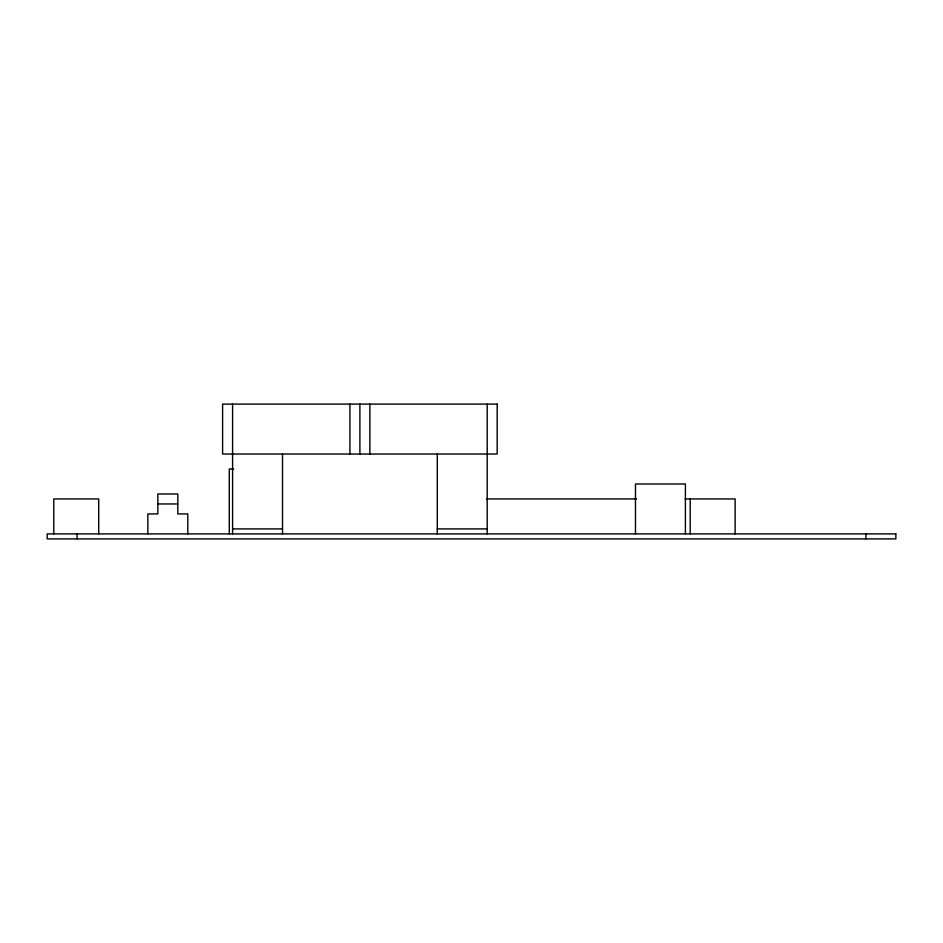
<?xml version="1.0" encoding="UTF-8"?>
<svg xmlns="http://www.w3.org/2000/svg" width="943" height="943" viewBox="0 0 943 943"><rect width="100%" height="100%" fill="white"/><g stroke="black" fill="none" stroke-linecap="round" stroke-linejoin="round"><path stroke-width="1.41" d="M233.675 469.001L229.29 469.001L229.29 533.903M486.588 498.953L636.56 498.953M685.09 498.953L735.127 498.953L735.127 533.903M157.835 503.951L177.803 503.951M232.591 528.917L282.511 528.917M437.281 528.917L487.201 528.917M865.898 533.903L865.898 538.901M690.193 498.953L690.193 533.903M685.396 533.903L685.396 483.983L635.476 483.983L635.476 533.903M487.201 404.099L487.201 533.903M437.281 454.031L437.281 533.903M369.88 404.099L369.88 454.031M359.896 404.099L359.896 454.031M349.912 404.099L349.912 454.031M282.511 454.031L282.511 533.903M232.591 404.099L232.591 533.903M187.787 533.903L187.787 513.935L177.803 513.935L177.803 493.967L157.835 493.967L157.835 513.935L147.851 513.935L147.851 533.903M98.709 533.903L98.709 498.953L53.775 498.953L53.775 533.903M77.102 533.903L77.102 538.901M497.185 404.099L222.607 404.099L222.607 454.031L497.185 454.031L497.185 404.099M895.85 533.903L47.15 533.903L47.15 538.901L895.85 538.901L895.85 533.903"/></g></svg>
